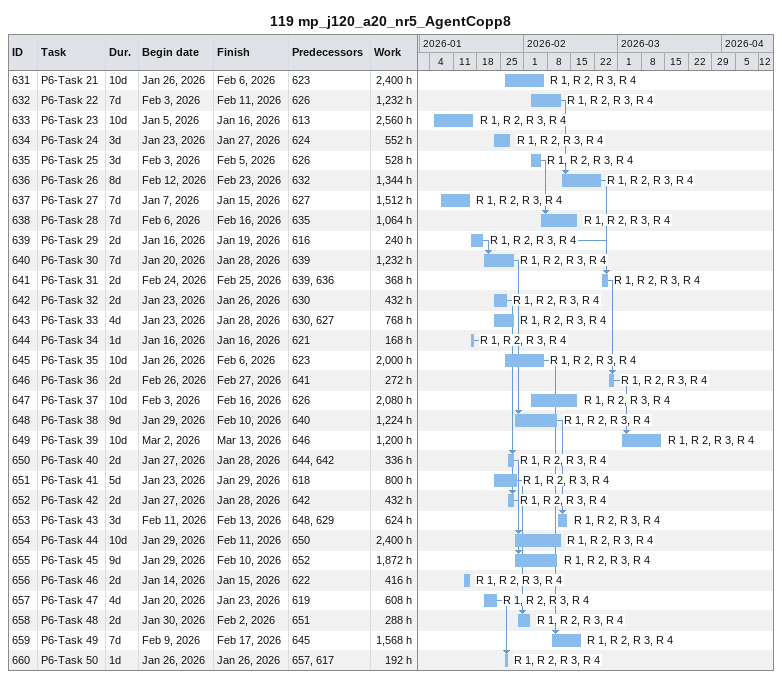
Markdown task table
119 mp_j120_a20_nr5_AgentCopp8

| ID | Task | Duration | Start | Finish | Predecessors | Resources | Work (h) |
|---|---|---|---|---|---|---|---|
| 631 | P6-Task 21 | 10d | 2026-01-26 | 2026-02-06 | 623 | R 1, R 2, R 3, R 4 | 2400 |
| 632 | P6-Task 22 | 7d | 2026-02-03 | 2026-02-11 | 626 | R 1, R 2, R 3, R 4 | 1232 |
| 633 | P6-Task 23 | 10d | 2026-01-05 | 2026-01-16 | 613 | R 1, R 2, R 3, R 4 | 2560 |
| 634 | P6-Task 24 | 3d | 2026-01-23 | 2026-01-27 | 624 | R 1, R 2, R 3, R 4 | 552 |
| 635 | P6-Task 25 | 3d | 2026-02-03 | 2026-02-05 | 626 | R 1, R 2, R 3, R 4 | 528 |
| 636 | P6-Task 26 | 8d | 2026-02-12 | 2026-02-23 | 632 | R 1, R 2, R 3, R 4 | 1344 |
| 637 | P6-Task 27 | 7d | 2026-01-07 | 2026-01-15 | 627 | R 1, R 2, R 3, R 4 | 1512 |
| 638 | P6-Task 28 | 7d | 2026-02-06 | 2026-02-16 | 635 | R 1, R 2, R 3, R 4 | 1064 |
| 639 | P6-Task 29 | 2d | 2026-01-16 | 2026-01-19 | 616 | R 1, R 2, R 3, R 4 | 240 |
| 640 | P6-Task 30 | 7d | 2026-01-20 | 2026-01-28 | 639 | R 1, R 2, R 3, R 4 | 1232 |
| 641 | P6-Task 31 | 2d | 2026-02-24 | 2026-02-25 | 639, 636 | R 1, R 2, R 3, R 4 | 368 |
| 642 | P6-Task 32 | 2d | 2026-01-23 | 2026-01-26 | 630 | R 1, R 2, R 3, R 4 | 432 |
| 643 | P6-Task 33 | 4d | 2026-01-23 | 2026-01-28 | 630, 627 | R 1, R 2, R 3, R 4 | 768 |
| 644 | P6-Task 34 | 1d | 2026-01-16 | 2026-01-16 | 621 | R 1, R 2, R 3, R 4 | 168 |
| 645 | P6-Task 35 | 10d | 2026-01-26 | 2026-02-06 | 623 | R 1, R 2, R 3, R 4 | 2000 |
| 646 | P6-Task 36 | 2d | 2026-02-26 | 2026-02-27 | 641 | R 1, R 2, R 3, R 4 | 272 |
| 647 | P6-Task 37 | 10d | 2026-02-03 | 2026-02-16 | 626 | R 1, R 2, R 3, R 4 | 2080 |
| 648 | P6-Task 38 | 9d | 2026-01-29 | 2026-02-10 | 640 | R 1, R 2, R 3, R 4 | 1224 |
| 649 | P6-Task 39 | 10d | 2026-03-02 | 2026-03-13 | 646 | R 1, R 2, R 3, R 4 | 1200 |
| 650 | P6-Task 40 | 2d | 2026-01-27 | 2026-01-28 | 644, 642 | R 1, R 2, R 3, R 4 | 336 |
| 651 | P6-Task 41 | 5d | 2026-01-23 | 2026-01-29 | 618 | R 1, R 2, R 3, R 4 | 800 |
| 652 | P6-Task 42 | 2d | 2026-01-27 | 2026-01-28 | 642 | R 1, R 2, R 3, R 4 | 432 |
| 653 | P6-Task 43 | 3d | 2026-02-11 | 2026-02-13 | 648, 629 | R 1, R 2, R 3, R 4 | 624 |
| 654 | P6-Task 44 | 10d | 2026-01-29 | 2026-02-11 | 650 | R 1, R 2, R 3, R 4 | 2400 |
| 655 | P6-Task 45 | 9d | 2026-01-29 | 2026-02-10 | 652 | R 1, R 2, R 3, R 4 | 1872 |
| 656 | P6-Task 46 | 2d | 2026-01-14 | 2026-01-15 | 622 | R 1, R 2, R 3, R 4 | 416 |
| 657 | P6-Task 47 | 4d | 2026-01-20 | 2026-01-23 | 619 | R 1, R 2, R 3, R 4 | 608 |
| 658 | P6-Task 48 | 2d | 2026-01-30 | 2026-02-02 | 651 | R 1, R 2, R 3, R 4 | 288 |
| 659 | P6-Task 49 | 7d | 2026-02-09 | 2026-02-17 | 645 | R 1, R 2, R 3, R 4 | 1568 |
| 660 | P6-Task 50 | 1d | 2026-01-26 | 2026-01-26 | 657, 617 | R 1, R 2, R 3, R 4 | 192 |
